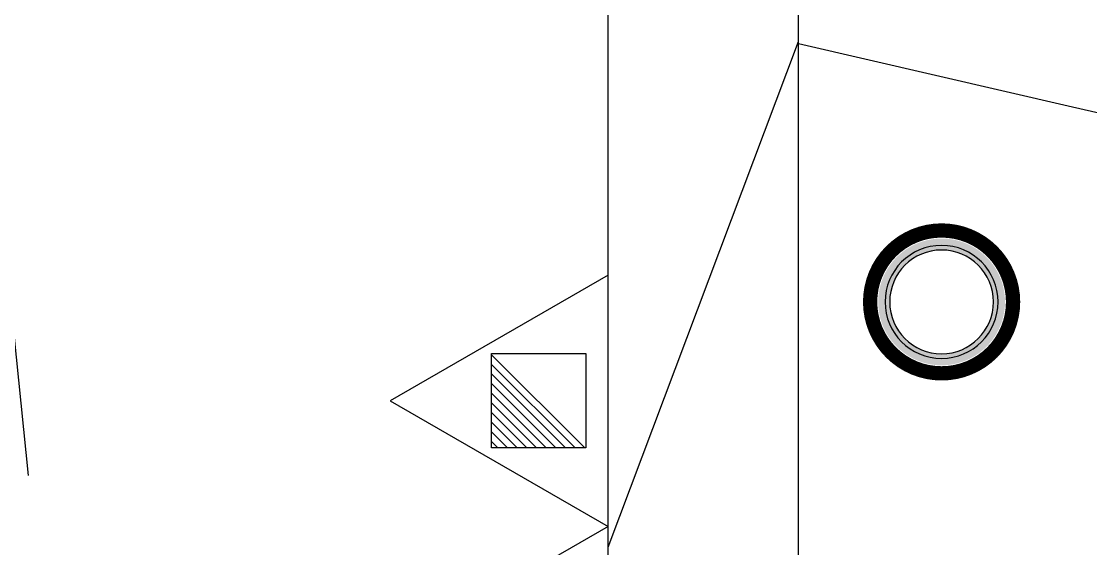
# Model space of a CAD drawing. Header units: inches. Extents: x 0 to 1813292486, y 0 to 3473589894.
# Drawn here: x 600476570 to 600477692, y 3473215007 to 3473215560 of the extents above; entities that cross this region are included whole.
import ezdxf
from ezdxf.enums import TextEntityAlignment as Align

# ---------------------------------------------------------------- set-up
doc = ezdxf.new("R2010")
doc.units = ezdxf.units.IN
doc.header["$LTSCALE"] = 1000
doc.header["$MEASUREMENT"] = 0
doc.linetypes.add('AX-MALL-WALL-P02-QT$0$DASH', pattern=[0.35, 0.25, -0.1])
doc.linetypes.add('PX-MALL-P02-LG$0$CONTINOUS', pattern=[0])
for name, color, linetype in [('A-Anno-Note', 241, 'Continuous'), ('AX-MALL-P02-200$0$A-Anno-Note', 241, 'Continuous'), ('AX-MALL-WALL-P02$0$A-Anno-Note', 241, 'Continuous'), ('AX-MALL-WALL-P02-QT$0$A-Detl-Patt', 8, 'Continuous'), ('AX-MALL-WALL-P02-QT$0$A-Detl-Thin', 131, 'Continuous'), ('AX-MALL-WALL-P02-QT$0$A-Wall', 2, 'Continuous'), ('AX-MALL-WALL-P02-QT$0$A-Wall-Patt', 13, 'Continuous'), ('PX-MALL-P02-LG$0$P-Exsh', 31, 'Continuous'), ('PX-MALL-P02-LG$0$P-Pipe-Risr', 7, 'Continuous'), ('PX-MALL-P02-LG$0$P-Pipe-Risr-Arch', 6, 'Continuous'), ('PX-MALL-P02-LG$0$P-Pipe-Risr-W100', 6, 'Continuous'), ('PX-MALL-P02-LG$0$P-Pipe-Risr-W50', 6, 'Continuous'), ('PX-MALL-P02-LG$0$P-Stom-pipe', 4, 'PX-MALL-P02-LG$0$CONTINOUS')]:
    doc.layers.add(name, color=color, linetype=linetype)
doc.styles.add('PX-MALL-P02-LG$0$jzfz', font='gbenor.shx', dxfattribs={"bigfont": 'gbcbig.shx'})

# ---------------------------------------------------------------- blocks, each defined once
blk = doc.blocks.new('AX-MALL-WALL-P02-QT$0$tj')
at = {"layer": 'AX-MALL-WALL-P02-QT$0$A-Detl-Patt'}
h = blk.add_hatch(dxfattribs=at)
h.set_pattern_fill('STEEL', color=256, scale=100.0000000000001, angle=50.43183869082386)
h.set_pattern_definition([(75.00000000004839, (-14278.19445574284, 156289.8254051208), (-153.3407249234246, 41.08752340989569), []), (75.00000000004839, (-14317.88195610046, 156358.5661673546), (-153.3407249234246, 41.08752340989569), [])])
edge = h.paths.add_edge_path()
edge.add_line((88101.273016572, 47666.64152574539), (87883.93542659283, 47459.84604215622))
edge.add_line((87883.93542659283, 47459.84604215622), (91571.54751467705, 43584.64122533798))
edge.add_arc((262949.389629302, 558937.705083496), 543101.4133620498, 251.6057364187558, 260.0288666978238)
edge.add_arc((172180.8466627672, -2862.146247219684), 27099.9982179492, 64.7128659603706, 96.9316049602786, ccw=False)
edge.add_arc((262948.9730309481, 558936.3205539446), 543099.9677998082, 261.6155114784545, 271.7251478115656)
edge.add_line((279298.9759148359, 16082.51663446426), (279298.9759315252, 16382.65274763107))
edge.add_arc((262948.9742454757, 558936.3204835369), 542799.9676941936, 261.62020364125146, 271.7261014454634, ccw=False)
edge.add_arc((172180.8456921196, -2862.14609140989), 27400.00151046549, 64.80631838577902, 96.83815911678944)
edge.add_arc((262949.394896181, 558937.7037490648), 542801.4137571028, 251.6136389015772, 260.02417327084333, ccw=False)
edge.add_line((91737.26096642017, 43845.69257831573), (88101.273016572, 47666.64152574539))
blk.add_lwpolyline([(88103.03003954887, 47737.33037519455), (87813.24658572674, 47461.60306501389), (91543.92713344097, 43541.13421487808, 0.03677856867194786), (168908.9495433569, 23989.2463850975, -0.1416543586965341), (183742.0972260237, 21592.70785188675, 0.04416604653312874), (279348.9759123325, 16034.00206041336), (279348.9759345055, 16434.18465709686, -0.04414427716130016), (183859.0483468771, 21979.79425859451, 0.1405450684183163), (168919.8474783897, 24393.46752309799, -0.03670519880877311), (91764.87840116024, 43889.20268630981), (88103.03007543087, 47737.33033752441)], format="xyb", dxfattribs=at)
blk.add_lwpolyline([(88101.273016572, 47666.64152574539), (87883.93542659283, 47459.84604215622), (91571.54751467705, 43584.64122533798, 0.0367693963449814), (168910.2986617088, 24039.77597379684, -0.1415142461245126), (183756.7420067787, 21641.08926153183, 0.04414024362697595), (279298.9759148359, 16082.51663446426), (279298.9759315252, 16382.65274763107, -0.04412389944666065), (183844.4648458958, 21931.40288829803, 0.1406825130026793), (168918.4574091434, 24342.94360637665, -0.03671436212623864), (91737.26096642017, 43845.69257831573)], format="xyb", close=True, dxfattribs=at)
blk = doc.blocks.new('AX-MALL-WALL-P02-QT')
at = {"layer": 'AX-MALL-WALL-P02-QT$0$A-Wall-Patt'}
h = blk.add_hatch(dxfattribs=at)
h.set_pattern_fill('普通砖', color=256, scale=200, style=0)
h.set_pattern_definition([(45, (0, 359.0227), (-353.55353201463, 353.55353201463), [])])
h.paths.add_polyline_path([(600287882.4984765, 3473110109.845455), (600288013.4146667, 3473110143.172591), (600290108.7482334, 3473115767.786077), (600290038.3122743, 3473115865.167902), (600289921.3306042, 3473115837.604643), (600287842.167869, 3473110256.399366)])
at = {"layer": 'AX-MALL-WALL-P02-QT$0$A-Detl-Patt', "linetype": 'AX-MALL-WALL-P02-QT$0$DASH'}
blk.add_line((600285257.254303, 3473102643.435191), (600289632.7954944, 3473119359.925942), dxfattribs=at)
at = {"layer": 'AX-MALL-WALL-P02-QT$0$A-Detl-Thin', "linetype": 'AX-MALL-WALL-P02-QT$0$DASH', "ltscale": 3}
for points in [[(600288371.7507958, 3473111105.072967, 0.002188810887910214), (600292317.4291912, 3473108519.630342, 0.002188810887910214)], [(600288300.0807451, 3473110912.685323, 0.002187956786309004), (600292245.9015511, 3473108327.624956)]]:
    blk.add_lwpolyline(points, format="xyb", dxfattribs=at)
at = {"layer": 'AX-MALL-WALL-P02-QT$0$A-Wall'}
for p, q in [((600287842.167869, 3473110256.399366), (600289921.3306042, 3473115837.604643)), ((600288013.4146667, 3473110143.172591), (600290108.7482334, 3473115767.786077))]:
    blk.add_line(p, q, dxfattribs=at)
at = {"layer": 'AX-MALL-WALL-P02-QT$0$A-Detl-Thin', "rotation": 339.5681613091762}
blk.add_blockref('AX-MALL-WALL-P02-QT$0$tj', (600144118.6961328, 3473128496.287411), dxfattribs=at)
blk = doc.blocks.new('AX-MALL-WALL-P02')
at = {"layer": 'AX-MALL-WALL-P02$0$A-Anno-Note'}
blk.add_blockref('AX-MALL-WALL-P02-QT', (0, 0), dxfattribs=at)
blk = doc.blocks.new('PX-MALL-P02-LG$0$P-Risr')
at = {"layer": 'PX-MALL-P02-LG$0$P-Pipe-Risr-W50'}
h = blk.add_hatch(color=0, dxfattribs=at)
edge = h.paths.add_edge_path()
edge.add_ellipse((0, 0), major_axis=(47.05795628796547, 47.05795628796547), ratio=0.9999999999999695, start_angle=225.0000000000009, end_angle=405.0000000000009, ccw=False)
edge.add_ellipse((0, 0), major_axis=(47.05795628796764, 47.05795628796764), ratio=0.9999999999998785, start_angle=133.9675974886221, end_angle=225.0000000000035, ccw=False)
edge.add_line((-66.53919663240958, 1.199087783927098), (-54.4367953546693, 1.199087783927098))
edge.add_ellipse((0, 0), major_axis=(-38.50196423560672, 38.50196423560672), ratio=0.9999999999999859, start_angle=43.73814098242129, end_angle=134.9999999999996)
edge.add_ellipse((0, 0), major_axis=(38.50196423561096, 38.50196423561096), ratio=0.9999999999998216, start_angle=225.0000000000051, end_angle=405.0000000000051)
edge.add_ellipse((0, 0), major_axis=(38.50196423560679, 38.50196423560679), ratio=0.9999999999999831, start_angle=45.00000000000048, end_angle=133.7381409824204)
edge.add_line((-54.43679535467527, 1.199087783927098), (-66.53919663241555, 1.199087783927098))
edge.add_ellipse((0, 0), major_axis=(-47.05795628796762, 47.05795628796762), ratio=0.9999999999998742, start_angle=-45.00000000000358, end_angle=43.967597488629224, ccw=False)
at = {"layer": 'PX-MALL-P02-LG$0$P-Pipe-Risr-Arch', "ltscale": 0.7}
blk.add_circle((0, 0), 59.29000000000001, dxfattribs=at)
at = {"layer": 'PX-MALL-P02-LG$0$P-Pipe-Risr-W100', "color": 0, "const_width": 15}
blk.add_lwpolyline([(-75, 0, 1), (75, 0, 1)], format="xyb", close=True, dxfattribs=at)
at = {"layer": 'PX-MALL-P02-LG$0$P-Pipe-Risr-W50'}
blk.add_circle((0, 0), 54.45000000000001, dxfattribs=at)
at = {"layer": 'PX-MALL-P02-LG$0$P-Pipe-Risr', "style": 'PX-MALL-P02-LG$0$jzfz', "width": 0.6, "flags": 1}
for tag, p in [('SYS-MARK', (0.3310501334344735, -45.65933377496549)), ('RANGE', (0.3337570973526454, -45.67887874227017))]:
    blk.add_attdef(tag, text='', height=0.015625, dxfattribs=at).set_placement(p, align=Align.MIDDLE)
blk = doc.blocks.new('PX-MALL-P02-LG$0$MHQ')
at = {"layer": 'PX-MALL-P02-LG$0$P-Exsh', "ltscale": 0.7}
h = blk.add_hatch(dxfattribs=at)
h.set_pattern_fill('ANSI31', color=256, scale=25, style=0)
h.set_pattern_definition([(45, (-160019.2306599375, -42228.3236173685), (-28.0633003783411, 28.0633003783411), [])])
h.paths.add_polyline_path([(-75.0000000015425, 185.1731819980414), (75, 185.1731819980414), (75, 35.17318199802685), (-75.0000000015425, 35.17318199802685)])
for points in [[(0, 346.4101615137042), (-200, -1.455191522836685e-11), (200, -1.455191522836685e-11)], [(0, 346.4101615137042), (-200, -1.455191522836685e-11), (200, -1.455191522836685e-11)], [(0, 346.4101615137042), (-200, -1.455191522836685e-11), (200, -1.455191522836685e-11)], [(-75.0000000015425, 185.1731819980414), (75, 185.1731819980414), (75, 35.17318199802685), (-75.0000000015425, 35.17318199802685)]]:
    blk.add_lwpolyline(points, close=True, dxfattribs=at)
blk = doc.blocks.new('PX-MALL-P02-LG$0$A$C301F1425')
at = {"layer": 'PX-MALL-P02-LG$0$P-Exsh', "ltscale": 0.7}
for p in [(-200, 1.455191522836685e-11), (200, 1.455191522836685e-11)]:
    blk.add_blockref('PX-MALL-P02-LG$0$MHQ', p, dxfattribs=at)
blk = doc.blocks.new('PX-MALL-P02-LG')
at = {"xscale": 0.660000000149011, "yscale": 0.660000000149011, "zscale": 0.660000000149011, "rotation": 69.5681607532739}
blk.add_blockref('PX-MALL-P02-LG$0$A$C301F1425', (600287935.632418, 3473110507.291136), dxfattribs=at)
at = {"layer": 'PX-MALL-P02-LG$0$P-Stom-pipe', "ltscale": 0.7, "xscale": -1, "rotation": 69.56816130750386}
blk.add_blockref('PX-MALL-P02-LG$0$P-Risr', (600288345.8987027, 3473110606.047724), dxfattribs=at)
blk = doc.blocks.new('AX-MALL-P02-200')
at = {"layer": 'AX-MALL-P02-200$0$A-Anno-Note'}
blk.add_blockref('AX-MALL-WALL-P02', (0, 0), dxfattribs=at)
blk.add_blockref('PX-MALL-P02-LG', (0, 0), dxfattribs=at)

msp = doc.modelspace()

# ---------------------------------------------------------------- block references
at = {"layer": 'A-Anno-Note', "rotation": 20.43183869077545}
msp.add_blockref('AX-MALL-P02-200', (1250392458.527329, 9048125.682563305), dxfattribs=at)

doc.saveas('drawing.dxf')
